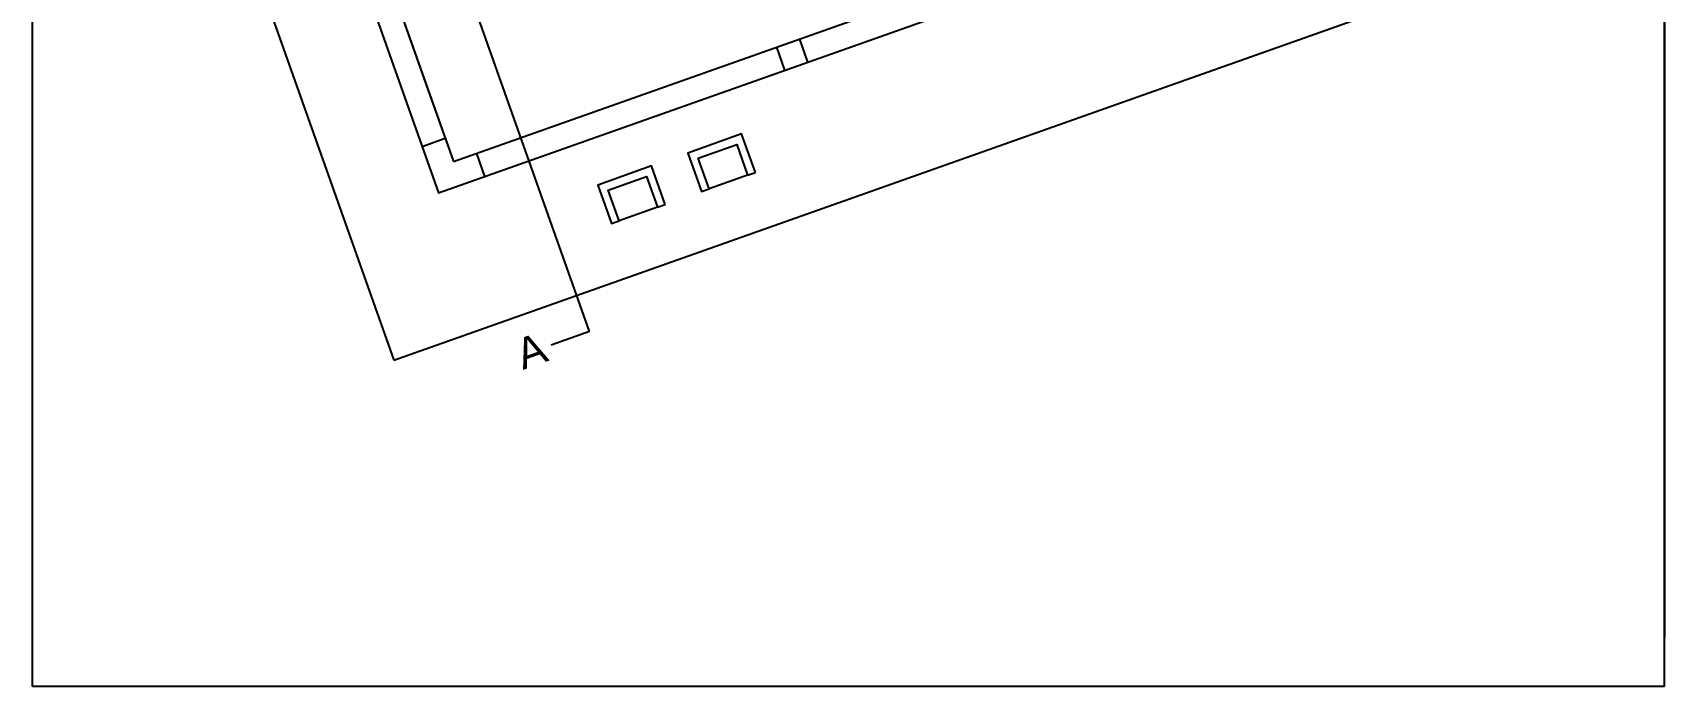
# Model space of a CAD drawing. Header units: centimetres. Extents: x -3096 to 17897, y -3131 to 15798.
# Drawn here: x 1679 to 3679, y 12220 to 13021 of the extents above; entities that cross this region are included whole.
import ezdxf

# ---------------------------------------------------------------- set-up
doc = ezdxf.new("R2010")
doc.units = ezdxf.units.CM
doc.styles.get("Standard").update_dxf_attribs({"font": 'arial.ttf'})

msp = doc.modelspace()

# ---------------------------------------------------------------- linework, layer by layer
for p, q in [((1679.2, 12279.6), (1679.2, 14279.6)), ((3679.2, 14279.6), (3679.2, 12279.6)), ((2361.9, 12654.8), (1985.6, 13717)), ((1944.5, 13570), (2161.5, 12957.3)), ((1944.5, 13570), (2194.9, 12863)), ((1803.1, 13519.9), (2122, 12619.7)), ((3679.2, 12219.6), (3679.2, 13479.6)), ((1679.2, 12219.6), (1679.2, 13419.6)), ((2122, 12619.7), (3630.1, 13154)), ((2194.9, 12863), (2807.6, 13080.1)), ((2590.8, 13003.3), (2600.8, 12975)), ((2619.1, 13013.3), (2629.1, 12985)), ((2161.5, 12957.3), (2194.9, 12863)), ((2184.9, 12891.3), (2156.6, 12881.3)), ((2223.2, 12873), (2233.2, 12844.8)), ((2555.5, 12846.4), (2508.4, 12829.7)), ((2445.1, 12807.2), (2398, 12790.5)), ((2361.9, 12654.8), (2314.8, 12638.1)), ((3679.2, 12219.6), (1679.2, 12219.6))]:
    msp.add_line(p, q)
for points in [[(1916.2, 13559.9), (2176.7, 12824.7), (3458.6, 13278.9), (3198.1, 14014.1)], [(2565, 12849.8), (2548.2, 12896.9), (2482.3, 12873.5), (2499, 12826.3), (2508.4, 12829.7), (2495, 12867.4), (2542.1, 12884.1), (2555.5, 12846.4), (2565, 12849.8)], [(2454.5, 12810.5), (2437.8, 12857.7), (2371.8, 12834.2), (2388.6, 12787.1), (2398, 12790.5), (2384.6, 12828.1), (2431.7, 12844.9), (2445.1, 12807.2), (2454.5, 12810.5)]]:
    msp.add_lwpolyline(points)

# ---------------------------------------------------------------- texts
at = {"insert": (2267.6, 12642.9), "char_height": 37.5, "attachment_point": 1, "rotation": 19.5098}
msp.add_mtext_dynamic_manual_height_columns('A', width=44.025, gutter_width=12.5, heights=[0], dxfattribs=at)

doc.saveas('drawing.dxf')
